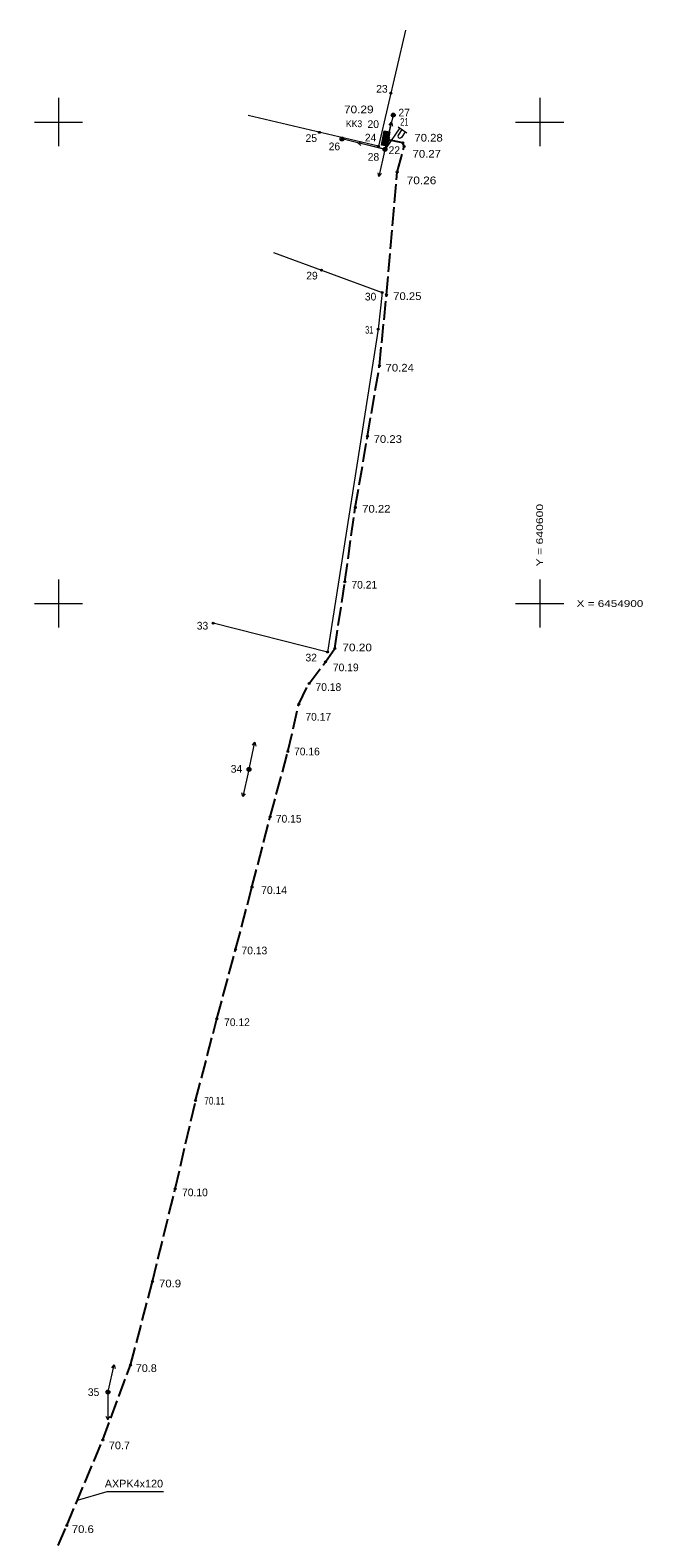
# Model space of a CAD drawing. Extents: x 640498 to 640661, y 6454648 to 6454960.
# Drawn here: x 640547 to 640610.7, y 6454803 to 6454959.5 of the extents above; entities that cross this region are included whole.
import ezdxf
from ezdxf.enums import TextEntityAlignment as Align

# ---------------------------------------------------------------- set-up
doc = ezdxf.new("R2010")
doc.units = 0
doc.header["$LTSCALE"] = 0.32
doc.header["$PDMODE"] = 32
doc.header["$PDSIZE"] = 0.16
doc.linetypes.add('LONG_DASHED', pattern=[7.5, 6, -1.5])
for name, color, linetype, lineweight in [('11', 7, 'Continuous', 13), ('12', 7, 'Continuous', 13), ('21', 7, 'LONG_DASHED', 25), ('27', 7, 'Continuous', 13), ('28', 7, 'Continuous', 13), ('49', 7, 'Continuous', 13), ('54', 7, 'Continuous', 13), ('61', 7, 'Continuous', 13)]:
    doc.layers.add(name, color=color, linetype=linetype, lineweight=lineweight)
doc.layers.add('57', color=7, linetype='Continuous')
doc.layers.add('62', color=7, linetype='Continuous')

msp = doc.modelspace()

# ---------------------------------------------------------------- hatches: boundary and pattern name
at = {"layer": '27'}
for points in [[(640583.83, 6454949.09), (640584.16, 6454947.51), (640583.56, 6454947.61)], [(640583.83, 6454949.09), (640584.42, 6454948.98), (640584.16, 6454947.51)]]:
    msp.add_hatch(color=256, dxfattribs=at).paths.add_polyline_path(points)
at = {"layer": '54'}
for points in [[(640584.63, 6454953, 1), (640584.43, 6454953, 1)], [(640584.88, 6454950.72, 1), (640584.68, 6454950.72, 1)], [(640577.2, 6454948.93, 1), (640577, 6454948.93, 1)], [(640579.55, 6454948.24, 1), (640579.35, 6454948.24, 1)], [(640584.13, 6454948.43, 1), (640583.93, 6454948.43, 1)], [(640584.31, 6454947.98, 1), (640584.11, 6454947.98, 1)], [(640584.37, 6454948.16, 1), (640584.17, 6454948.16, 1)], [(640584.4, 6454948.35, 1), (640584.2, 6454948.35, 1)], [(640585.89, 6454947.83, 1), (640585.69, 6454947.83, 1)], [(640583.34, 6454947.48, 1), (640583.14, 6454947.48, 1)], [(640584.02, 6454947.16, 1), (640583.82, 6454947.16, 1)], [(640586.01, 6454947.47, 1), (640585.81, 6454947.47, 1)], [(640585.3, 6454944.81, 1), (640585.1, 6454944.81, 1)], [(640577.41, 6454934.62, 1), (640577.21, 6454934.62, 1)], [(640583.73, 6454932.29, 1), (640583.53, 6454932.29, 1)], [(640584.19, 6454932.06, 1), (640583.99, 6454932.06, 1)], [(640583.31, 6454928.48, 1), (640583.11, 6454928.48, 1)], [(640583.45, 6454924.7, 1), (640583.25, 6454924.7, 1)], [(640582.21, 6454917.38, 1), (640582.01, 6454917.38, 1)], [(640580.94, 6454909.98, 1), (640580.74, 6454909.98, 1)], [(640579.85, 6454902.27, 1), (640579.65, 6454902.27, 1)], [(640566.17, 6454897.96, 1), (640565.97, 6454897.96, 1)], [(640578.05, 6454894.97, 1), (640577.85, 6454894.97, 1)], [(640578.82, 6454895.35, 1), (640578.62, 6454895.35, 1)], [(640577.85, 6454893.95, 1), (640577.65, 6454893.95, 1)], [(640576.13, 6454891.71, 1), (640575.93, 6454891.71, 1)], [(640575.06, 6454889.55, 1), (640574.86, 6454889.55, 1)], [(640573.94, 6454884.65, 1), (640573.74, 6454884.65, 1)], [(640569.89, 6454882.78, 1), (640569.69, 6454882.78, 1)], [(640572.09, 6454877.87, 1), (640571.89, 6454877.87, 1)], [(640570.2, 6454870.54, 1), (640570, 6454870.54, 1)], [(640568.5, 6454864.09, 1), (640568.3, 6454864.09, 1)], [(640566.55, 6454856.89, 1), (640566.35, 6454856.89, 1)], [(640564.34, 6454848.39, 1), (640564.14, 6454848.39, 1)], [(640562.22, 6454839.24, 1), (640562.02, 6454839.24, 1)], [(640559.86, 6454829.6, 1), (640559.66, 6454829.6, 1)], [(640557.57, 6454820.91, 1), (640557.37, 6454820.91, 1)], [(640555.23, 6454818.13, 1), (640555.03, 6454818.13, 1)], [(640554.69, 6454813.15, 1), (640554.49, 6454813.15, 1)], [(640550.95, 6454804.27, 1), (640550.75, 6454804.27, 1)]]:
    msp.add_hatch(color=256, dxfattribs=at).paths.add_polyline_path(points)

# ---------------------------------------------------------------- linework, layer by layer
at = {"layer": '11'}
for p, q in [((640585.45, 6454949.39), (640584.03, 6454947.32)), ((640585.28, 6454949.5), (640586.19, 6454948.88)), ((640585.69, 6454949.22), (640585.3, 6454948.64)), ((640586.02, 6454948.99), (640585.63, 6454948.41))]:
    msp.add_line(p, q, dxfattribs=at)
msp.add_circle((640583.92, 6454947.16), 0.2, dxfattribs=at)
msp.add_arc((640585.46, 6454948.53), 0.2, 145.5003, 325.6217, dxfattribs=at)
at = {"layer": '12'}
for p, q in [((640583.97, 6454947.35), (640584.6, 6454949.98)), ((640583.73, 6454947.21), (640581.1, 6454947.84)), ((640583.88, 6454946.96), (640583.3, 6454944.33)), ((640569.83, 6454882.98), (640570.41, 6454885.61)), ((640569.75, 6454882.58), (640569.15, 6454879.95)), ((640555.17, 6454818.33), (640555.77, 6454820.96)), ((640555.13, 6454817.93), (640555.11, 6454815.23))]:
    msp.add_line(p, q, dxfattribs=at)
for points in [[(640584.78, 6454950.72), (640583.92, 6454947.16), (640579.45, 6454948.24)], [(640584.34, 6454949.67), (640584.6, 6454949.98), (640584.69, 6454949.58)], [(640581.41, 6454947.58), (640581.1, 6454947.84), (640581.5, 6454947.93)], [(640583.55, 6454944.64), (640583.3, 6454944.33), (640583.2, 6454944.73)], [(640570.16, 6454885.3), (640570.41, 6454885.61), (640570.51, 6454885.21)], [(640569.4, 6454880.26), (640569.15, 6454879.95), (640569.05, 6454880.35)], [(640555.52, 6454820.65), (640555.77, 6454820.96), (640555.87, 6454820.56)], [(640555.29, 6454815.59), (640555.11, 6454815.23), (640554.93, 6454815.6)]]:
    msp.add_lwpolyline(points, dxfattribs=at)
for centre in [(640584.78, 6454950.72), (640579.45, 6454948.24), (640583.92, 6454947.16), (640583.92, 6454947.16), (640583.92, 6454947.16), (640569.79, 6454882.78), (640569.79, 6454882.78), (640555.13, 6454818.13), (640555.13, 6454818.13)]:
    msp.add_circle(centre, 0.2, dxfattribs=at)
at = {"layer": '21'}
msp.add_lwpolyline([(640547.04, 6454795.61), (640550.85, 6454804.27), (640554.59, 6454813.15), (640557.47, 6454820.91), (640559.76, 6454829.6), (640562.12, 6454839.24), (640564.24, 6454848.39), (640566.45, 6454856.89), (640568.4, 6454864.09), (640570.1, 6454870.54), (640571.99, 6454877.87), (640573.84, 6454884.65), (640574.96, 6454889.55), (640576.03, 6454891.71), (640577.75, 6454893.95), (640578.72, 6454895.35), (640579.75, 6454902.27), (640580.84, 6454909.98), (640582.11, 6454917.38), (640583.35, 6454924.7), (640584.09, 6454932.06), (640585.2, 6454944.81), (640585.91, 6454947.47), (640585.79, 6454947.83), (640584.27, 6454948.16)], dxfattribs=at)
at = {"layer": '21', "linetype": 'Continuous', "lineweight": 13}
msp.add_lwpolyline([(640560.89, 6454807.77), (640555.01, 6454807.77), (640551.94, 6454806.86)], dxfattribs=at)
at = {"layer": '27'}
for points in [[(640583.83, 6454949.09), (640584.16, 6454947.51), (640583.56, 6454947.61)], [(640583.83, 6454949.09), (640584.42, 6454948.98), (640584.16, 6454947.51)]]:
    msp.add_lwpolyline(points, close=True, dxfattribs=at)
at = {"layer": '28'}
for points in [[(640586.06, 6454959.54), (640583.24, 6454947.48), (640569.7, 6454950.68)], [(640572.34, 6454936.45), (640583.63, 6454932.29), (640583.21, 6454928.48), (640577.95, 6454894.97), (640566.07, 6454897.96)]]:
    msp.add_lwpolyline(points, dxfattribs=at)
at = {"layer": '49'}
msp.add_lwpolyline([(640584.03, 6454948.43), (640584.3, 6454948.35), (640584.21, 6454947.98)], dxfattribs=at)
at = {"layer": '54'}
for centre in [(640584.53, 6454953), (640584.78, 6454950.72), (640577.1, 6454948.93), (640579.45, 6454948.24), (640584.03, 6454948.43), (640584.21, 6454947.98), (640584.27, 6454948.16), (640584.3, 6454948.35), (640585.79, 6454947.83), (640583.24, 6454947.48), (640583.92, 6454947.16), (640585.91, 6454947.47), (640585.2, 6454944.81), (640577.31, 6454934.62), (640583.63, 6454932.29), (640584.09, 6454932.06), (640583.21, 6454928.48), (640583.35, 6454924.7), (640582.11, 6454917.38), (640580.84, 6454909.98), (640579.75, 6454902.27), (640566.07, 6454897.96), (640577.95, 6454894.97), (640578.72, 6454895.35), (640577.75, 6454893.95), (640576.03, 6454891.71), (640574.96, 6454889.55), (640573.84, 6454884.65), (640569.79, 6454882.78), (640571.99, 6454877.87), (640570.1, 6454870.54), (640568.4, 6454864.09), (640566.45, 6454856.89), (640564.24, 6454848.39), (640562.12, 6454839.24), (640559.76, 6454829.6), (640557.47, 6454820.91), (640555.13, 6454818.13), (640554.59, 6454813.15), (640550.85, 6454804.27)]:
    msp.add_circle(centre, 0.1, dxfattribs=at)
for p in [(640584.53, 6454953), (640584.78, 6454950.72), (640577.1, 6454948.93), (640579.45, 6454948.24), (640584.03, 6454948.43), (640584.21, 6454947.98), (640584.27, 6454948.16), (640584.3, 6454948.35), (640585.79, 6454947.83), (640583.24, 6454947.48), (640583.92, 6454947.16), (640585.91, 6454947.47), (640585.2, 6454944.81), (640577.31, 6454934.62), (640583.63, 6454932.29), (640584.09, 6454932.06), (640583.21, 6454928.48), (640583.35, 6454924.7), (640582.11, 6454917.38), (640580.84, 6454909.98), (640579.75, 6454902.27), (640566.07, 6454897.96), (640577.95, 6454894.97), (640578.72, 6454895.35), (640577.75, 6454893.95), (640576.03, 6454891.71), (640574.96, 6454889.55), (640573.84, 6454884.65), (640569.79, 6454882.78), (640571.99, 6454877.87), (640570.1, 6454870.54), (640568.4, 6454864.09), (640566.45, 6454856.89), (640564.24, 6454848.39), (640562.12, 6454839.24), (640559.76, 6454829.6), (640557.47, 6454820.91), (640555.13, 6454818.13), (640554.59, 6454813.15), (640550.85, 6454804.27)]:
    msp.add_point(p, dxfattribs=at)
at = {"layer": '61'}
for p, q in [((640550, 6454952.5), (640550, 6454947.5)), ((640600, 6454952.5), (640600, 6454947.5)), ((640547.5, 6454950), (640552.5, 6454950)), ((640597.5, 6454950), (640602.5, 6454950)), ((640550, 6454902.5), (640550, 6454897.5)), ((640600, 6454902.5), (640600, 6454897.5)), ((640547.5, 6454900), (640552.5, 6454900)), ((640597.5, 6454900), (640602.5, 6454900))]:
    msp.add_line(p, q, dxfattribs=at)

# ---------------------------------------------------------------- texts
at = {"layer": '21', "width": 1.05}
msp.add_text('AXPK4x120', height=0.8, dxfattribs=at).set_placement((640554.8, 6454808.22))
at = {"layer": '49'}
for s, width, p in [('70.29', 1.15, (640579.66, 6454950.91)), ('70.28', 1.1, (640586.98, 6454947.97)), ('70.27', 1.1, (640586.79, 6454946.3)), ('70.26', 1.15, (640586.18, 6454943.54)), ('70.25', 1.1, (640584.77, 6454931.52)), ('70.24', 1.1, (640583.98, 6454924.09)), ('70.23', 1.1, (640582.74, 6454916.68)), ('70.22', 1.1, (640581.55, 6454909.44)), ('70.20', 1.15, (640579.49, 6454895.04)), ('70.11', 0.8, (640565.14, 6454847.98)), ('70.9', 1.1, (640560.44, 6454829)), ('70.8', 1.05, (640558.02, 6454820.21)), ('70.7', 1.05, (640555.23, 6454812.19)), ('70.6', 1.1, (640551.37, 6454803.49))]:
    msp.add_text(s, height=0.8, dxfattribs=dict(at, width=width)).set_placement(p)
for s, p in [('70.21', (640580.43, 6454901.55)), ('70.19', (640578.51, 6454892.97)), ('70.18', (640576.7, 6454890.93)), ('70.17', (640575.65, 6454887.84)), ('70.16', (640574.47, 6454884.24)), ('70.15', (640572.58, 6454877.26)), ('70.14', (640571.06, 6454869.85)), ('70.13', (640569.01, 6454863.58)), ('70.12', (640567.2, 6454856.13)), ('70.10', (640562.83, 6454838.46))]:
    msp.add_text(s, height=0.8, dxfattribs=at).set_placement(p)
at = {"layer": '57', "width": 0.95}
msp.add_text('KK3', height=0.7, dxfattribs=at).set_placement((640580.71, 6454949.47), align=Align.CENTER)
at = {"layer": '57', "width": 1.35}
msp.add_text(' Y = 640600', height=0.7, rotation=90, dxfattribs=at).set_placement((640600.35, 6454903.5))
at = {"layer": '57', "width": 1.3}
msp.add_text(' X = 6454900', height=0.7, dxfattribs=at).set_placement((640603.5, 6454899.65))
at = {"layer": '62'}
for s, p in [('23', (640583.01, 6454953.05)), ('27', (640585.32, 6454950.58)), ('20', (640582.11, 6454949.38)), ('25', (640575.67, 6454947.93)), ('26', (640578.07, 6454947.07)), ('24', (640581.83, 6454947.98)), ('28', (640582.13, 6454945.98)), ('22', (640584.3, 6454946.68)), ('29', (640575.74, 6454933.65)), ('30', (640581.83, 6454931.47)), ('33', (640564.36, 6454897.3)), ('32', (640575.66, 6454893.99)), ('34', (640567.89, 6454882.44)), ('35', (640553.04, 6454817.72))]:
    msp.add_text(s, height=0.8, dxfattribs=at).set_placement(p)
at = {"layer": '62', "width": 0.6}
for s, p in [('21', (640585.51, 6454949.61)), ('31', (640581.86, 6454928.03))]:
    msp.add_text(s, height=0.8, dxfattribs=at).set_placement(p)

doc.saveas('drawing.dxf')
